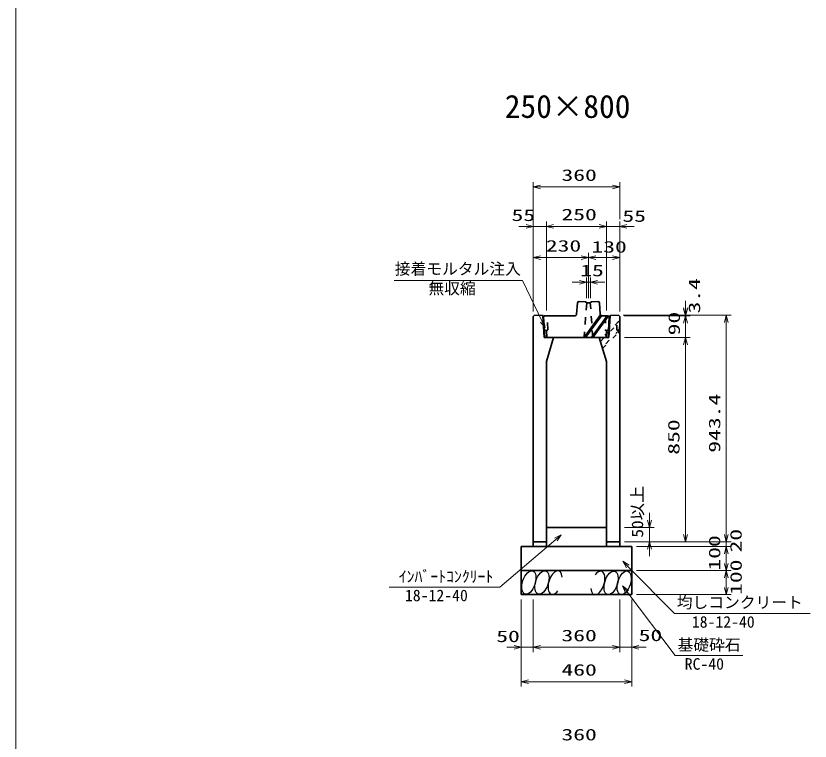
# Model space of a CAD drawing. Units: millimetres on the paper. Extents: x 0 to 1219, y 9 to 859.
# Drawn here: x 15 to 180.4, y 285.8 to 436.8 of the extents above; entities that cross this region are included whole.
import ezdxf
from ezdxf.enums import TextEntityAlignment as Align

# ---------------------------------------------------------------- set-up
doc = ezdxf.new("R2010")
doc.units = ezdxf.units.MM
doc.linetypes.add('USER1', pattern=[3, 1, -2])
doc.linetypes.add('USER3', pattern=[3, 1.5, -1.5])
for name, color, linetype, lineweight in [('D-STR-DIM（寸法）', 7, 'Continuous', 13), ('D-STR-HTXT(均しCON-旗)', 7, 'Continuous', 13), ('D-STR-HTXT(基礎砕石-旗)', 7, 'Continuous', 13), ('D-STR-HTXT（旗上げ）', 7, 'Continuous', 13), ('D-STR-STRF(グリ)', 7, 'Continuous', 25), ('D-STR（構造物）', 1, 'Continuous', 35)]:
    doc.layers.add(name, color=color, linetype=linetype, lineweight=lineweight)
doc.layers.add('D-STR-TXT(文字)', color=7, linetype='Continuous')
doc.styles.add('ＭＳ ゴシック', font='')
doc.styles.get('ＭＳ ゴシック').set_extended_font_data('MS Gothic')

# ---------------------------------------------------------------- blocks, each defined once
blk = doc.blocks.new('_Open30')
at = {"color": 7, "linetype": 'Continuous', "lineweight": 13}
for p, q in [((-1, 0.2679), (0, 0)), ((0, 0), (-1, -0.2679)), ((0, 0), (-1, 0))]:
    blk.add_line(p, q, dxfattribs=at)

msp = doc.modelspace()

# ---------------------------------------------------------------- linework, layer by layer
at = {"layer": 'D-STR-DIM（寸法）', "color": 2}
msp.add_line((15.017, 858.584), (15.017, 15.001), dxfattribs=at)
at = {"layer": 'D-STR-DIM（寸法）'}
for p, q in [((122.735, 393.98), (122.735, 402.189)), ((140.735, 394.498), (140.735, 402.189)), ((124.235, 401.189), (139.235, 401.189)), ((122.735, 375.248), (122.735, 393.98)), ((125.485, 375.443), (125.485, 393.98)), ((125.485, 375.443), (125.485, 393.98)), ((137.985, 375.443), (137.985, 393.98)), ((137.985, 375.443), (137.985, 393.98)), ((140.735, 375.248), (140.735, 393.98)), ((121.235, 392.98), (119.735, 392.98)), ((122.735, 392.98), (125.485, 392.98)), ((126.985, 392.98), (128.485, 392.98)), ((126.985, 392.98), (136.485, 392.98)), ((136.485, 392.98), (134.985, 392.98)), ((137.985, 392.98), (140.735, 392.98)), ((142.235, 392.98), (143.735, 392.98)), ((122.735, 376.248), (122.735, 387.473)), ((134.235, 378.053), (134.235, 387.473)), ((134.235, 378.053), (134.235, 387.473)), ((140.735, 376.248), (140.735, 387.473)), ((124.235, 386.473), (132.735, 386.473)), ((135.735, 386.473), (139.235, 386.473)), ((133.841, 378.052), (133.841, 382.341)), ((134.632, 378.036), (134.632, 382.341)), ((132.341, 381.341), (130.841, 381.341)), ((133.841, 381.341), (134.632, 381.341)), ((136.132, 381.341), (137.632, 381.341)), ((154.439, 375.993), (154.439, 377.493)), ((154.439, 375.83), (154.439, 377.33)), ((141.485, 374.493), (155.439, 374.493)), ((141.651, 374.33), (155.439, 374.33)), ((141.651, 374.33), (155.439, 374.33)), ((142.485, 374.493), (163.937, 374.493)), ((154.439, 374.33), (154.439, 374.493)), ((154.439, 369.825), (154.439, 374.33)), ((154.439, 372.83), (154.439, 371.33)), ((162.937, 328.825), (162.937, 372.993)), ((141.735, 369.825), (155.439, 369.825)), ((141.735, 369.825), (155.439, 369.825)), ((154.439, 328.825), (154.439, 368.325)), ((154.439, 368.325), (154.439, 366.825)), ((146.924, 331.825), (146.924, 333.325)), ((141.735, 330.325), (147.924, 330.325)), ((146.924, 327.325), (146.924, 330.325)), ((162.937, 328.825), (162.937, 330.325)), ((141.735, 327.325), (163.937, 327.325)), ((141.735, 327.325), (155.439, 327.325)), ((141.735, 327.325), (163.937, 327.325)), ((141.735, 327.325), (147.924, 327.325)), ((144.235, 326.325), (163.937, 326.325)), ((144.235, 326.325), (163.937, 326.325)), ((146.924, 325.825), (146.924, 324.325)), ((162.937, 326.325), (162.937, 327.325)), ((162.937, 322.825), (162.937, 324.825)), ((162.937, 324.825), (162.937, 323.325)), ((144.235, 321.325), (163.937, 321.325)), ((144.235, 321.325), (163.937, 321.325)), ((162.937, 317.825), (162.937, 319.825)), ((144.235, 316.325), (163.937, 316.325)), ((120.235, 315.325), (120.235, 304.358)), ((120.235, 314.325), (120.235, 297.2)), ((122.735, 315.325), (122.735, 304.358)), ((122.735, 314.325), (122.735, 304.358)), ((140.735, 315.325), (140.735, 304.358)), ((140.735, 314.325), (140.735, 304.358)), ((143.235, 315.325), (143.235, 304.358)), ((143.235, 314.325), (143.235, 297.2)), ((118.735, 305.358), (117.235, 305.358)), ((120.235, 305.358), (122.735, 305.358)), ((124.235, 305.358), (125.735, 305.358)), ((124.235, 305.358), (139.235, 305.358)), ((139.235, 305.358), (137.735, 305.358)), ((140.735, 305.358), (143.235, 305.358)), ((144.735, 305.358), (146.235, 305.358)), ((121.735, 298.2), (141.735, 298.2))]:
    msp.add_line(p, q, dxfattribs=at)
at = {"layer": 'D-STR-HTXT(均しCON-旗)'}
for points in [[(92.742, 317.894), (115.776, 317.894), (127.433, 327.805)], [(180.382, 312.377), (152.175, 312.377), (142.452, 322.194)]]:
    msp.add_lwpolyline(points, dxfattribs=at)
at = {"layer": 'D-STR-HTXT(基礎砕石-旗)'}
msp.add_lwpolyline([(166.356, 303.628), (152.253, 303.628), (142.249, 316.954)], dxfattribs=at)
at = {"layer": 'D-STR-HTXT（旗上げ）'}
msp.add_lwpolyline([(93.762, 381.714), (120.482, 381.714), (124.576, 373.204)], dxfattribs=at)
at = {"layer": 'D-STR-STRF(グリ)'}
for centre, major_axis in [((121.829, 318.848), (0.79, 2.421)), ((124.551, 318.848), (0.79, 2.421)), ((138.939, 318.767), (-0.771, -2.427)), ((141.66, 318.789), (-0.771, -2.427))]:
    msp.add_ellipse(centre, major_axis=major_axis, ratio=0.5139, dxfattribs=at)
for centre, major_axis in [((127.291, 318.848), (0.79, 2.421)), ((136.198, 318.746), (-0.771, -2.427))]:
    msp.add_ellipse(centre, major_axis=major_axis, ratio=0.5139, start_param=5.3575563, end_param=10.3750652, dxfattribs=at)
at = {"layer": 'D-STR（構造物）'}
for p, q in [((131.769, 374.737), (131.961, 377.044)), ((132.266, 377.319), (133.61, 377.292)), ((133.86, 377.042), (133.61, 377.292)), ((134.61, 377.042), (133.86, 377.042)), ((134.61, 377.042), (133.86, 377.042)), ((134.86, 377.292), (134.61, 377.042)), ((136.203, 377.319), (134.86, 377.292)), ((136.7, 374.737), (136.508, 377.044)), ((122.985, 374.493), (122.735, 374.248)), ((122.735, 374.248), (122.735, 326.325)), ((125.035, 374.325), (124.893, 374.175)), ((124.893, 374.175), (125.135, 369.825)), ((131.321, 374.325), (125.035, 374.325)), ((133.31, 369.825), (136.729, 374.56)), ((133.618, 369.825), (136.914, 374.39)), ((138.101, 374.325), (134.851, 369.825)), ((138.409, 374.325), (135.16, 369.825)), ((137.149, 374.325), (138.435, 374.325)), ((138.335, 369.825), (138.576, 374.175)), ((138.576, 374.175), (138.435, 374.325)), ((138.485, 369.825), (138.735, 374.457)), ((138.735, 374.457), (140.485, 374.493)), ((140.485, 374.493), (140.735, 374.248)), ((140.735, 374.248), (140.735, 326.325)), ((124.985, 369.825), (126.985, 369.825)), ((124.985, 369.825), (126.985, 369.825)), ((124.985, 369.825), (138.485, 369.825)), ((125.135, 369.825), (138.335, 369.825)), ((125.485, 364.825), (126.985, 369.825)), ((137.985, 364.825), (136.485, 369.825)), ((138.485, 369.825), (136.485, 369.825)), ((125.485, 364.825), (125.485, 326.325)), ((137.985, 364.825), (137.985, 326.325)), ((125.485, 330.325), (137.985, 330.325)), ((120.235, 326.325), (143.235, 326.325)), ((120.235, 326.325), (120.235, 316.325)), ((125.485, 327.325), (122.735, 327.325)), ((122.735, 327.325), (122.735, 326.325)), ((125.485, 327.325), (125.485, 326.325)), ((137.985, 327.325), (140.735, 327.325)), ((137.985, 327.325), (137.985, 326.325)), ((140.735, 327.325), (140.735, 326.325)), ((143.235, 326.325), (143.235, 316.325)), ((120.235, 321.325), (143.235, 321.325)), ((120.235, 316.325), (143.235, 316.325))]:
    msp.add_line(p, q, dxfattribs=at)
at = {"layer": 'D-STR（構造物）', "linetype": 'USER3'}
for p, q in [((133.86, 377.047), (133.348, 369.825)), ((135.121, 369.825), (134.61, 377.047)), ((125.796, 371.441), (125.636, 374.325)), ((137.833, 374.325), (137.673, 371.441)), ((125.502, 371.325), (125.044, 371.45)), ((125.502, 371.325), (125.796, 371.441)), ((125.585, 369.825), (125.502, 371.325)), ((137.673, 371.441), (137.967, 371.325)), ((137.967, 371.325), (137.884, 369.825)), ((137.967, 371.325), (138.425, 371.45))]:
    msp.add_line(p, q, dxfattribs=at)
at = {"layer": 'D-STR（構造物）', "linetype": 'USER1'}
for p, q in [((140.485, 373.153), (136.64, 369.308)), ((136.72, 369.039), (140.66, 372.978)), ((140.16, 371.393), (140.16, 372.478)), ((140.66, 372.978), (140.412, 373.226)), ((140.66, 371.048), (140.66, 372.978)), ((140.66, 371.393), (137.086, 367.819)), ((137.16, 367.574), (140.66, 371.073)), ((140.66, 371.393), (140.16, 371.393)), ((140.412, 370.801), (140.66, 371.048))]:
    msp.add_line(p, q, dxfattribs=at)
at = {"layer": 'D-STR（構造物）'}
msp.add_lwpolyline([(124.985, 369.825), (124.735, 374.457), (122.985, 374.493)], dxfattribs=at)
for centre, radius, start, end in [((132.26, 377.019), 0.3, 88.85429, 175.23656), ((136.209, 377.019), 0.3, 4.7637, 91.14569), ((131.321, 374.775), 0.45, 270, 355.23656), ((137.149, 374.775), 0.45, 184.7637, 269.99998)]:
    msp.add_arc(centre, radius, start, end, dxfattribs=at)

# ---------------------------------------------------------------- block references
at = {"layer": 'D-STR-DIM（寸法）', "xscale": 1.5, "yscale": 1.5}
for p, rotation in [((122.735, 401.189), 180), ((125.485, 392.98), 180), ((125.485, 392.98), 180), ((140.735, 392.98), 180), ((122.735, 386.473), 180), ((134.235, 386.473), 180), ((134.632, 381.341), 180), ((154.439, 374.493), 270), ((154.439, 374.33), 270), ((154.439, 374.33), 90), ((162.937, 374.493), 90), ((154.439, 369.825), 90), ((154.439, 369.825), 90), ((146.924, 330.325), 270), ((154.439, 327.325), 270), ((162.937, 327.325), 270), ((162.937, 327.325), 270), ((146.924, 327.325), 90), ((162.937, 326.325), 90), ((162.937, 326.325), 90), ((162.937, 321.325), 270), ((162.937, 321.325), 90), ((162.937, 316.325), 270), ((122.735, 305.358), 180), ((122.735, 305.358), 180), ((143.235, 305.358), 180), ((120.235, 298.2), 180)]:
    msp.add_blockref('_Open30', p, dxfattribs=dict(at, rotation=rotation))
for p in [(140.735, 401.189), (122.735, 392.98), (137.985, 392.98), (137.985, 392.98), (134.235, 386.473), (140.735, 386.473), (133.841, 381.341), (120.235, 305.358), (140.735, 305.358), (140.735, 305.358), (143.235, 298.2)]:
    msp.add_blockref('_Open30', p, dxfattribs=at)
at = {"layer": 'D-STR-HTXT(均しCON-旗)', "xscale": 1.5, "yscale": 1.5}
for p, rotation in [((128.576, 328.777), 40.37163), ((141.396, 323.26), 134.72505)]:
    msp.add_blockref('_Open30', p, dxfattribs=dict(at, rotation=rotation))
at = {"layer": 'D-STR-HTXT(基礎砕石-旗)', "xscale": 1.5, "yscale": 1.5, "rotation": 126.89552}
msp.add_blockref('_Open30', (141.348, 318.154), dxfattribs=at)
at = {"layer": 'D-STR-HTXT（旗上げ）', "xscale": 1.5, "yscale": 1.5, "rotation": 295.69073}
msp.add_blockref('_Open30', (125.226, 371.852), dxfattribs=at)

# ---------------------------------------------------------------- texts
at = {"layer": 'D-STR-DIM（寸法）', "style": 'ＭＳ ゴシック', "width": 1.5}
for s, p in [('360', (128.61, 401.726)), ('55', (118.216, 393.374)), ('250', (128.61, 393.518)), ('55', (141.3, 393.204)), ('230', (125.36, 387.011)), ('130', (134.854, 386.794)), ('15', (132.523, 381.878)), ('50', (115.037, 305.725)), ('360', (128.61, 305.895)), ('50', (144.686, 305.933)), ('460', (128.61, 298.738)), ('360', (128.61, 285.265))]:
    msp.add_text(s, height=2.405, dxfattribs=at).set_placement(p, align=Align.BOTTOM_LEFT)
at = {"layer": 'D-STR-DIM（寸法）', "style": 'ＭＳ ゴシック'}
for s, width, p in [('3.4', 1.5, (158.203, 374.854)), ('90', 1.5, (153.996, 370.299)), ('943.4', 1.5, (162.4, 345.874)), ('850', 1.5, (153.902, 345.45)), ('50以上', 1.1, (146.342, 328.188)), ('20', 1.5, (166.852, 325.106)), ('100', 1.5, (162.4, 321.325)), ('100', 1.5, (166.872, 316.27))]:
    msp.add_text(s, height=2.405, rotation=90, dxfattribs=dict(at, width=width)).set_placement(p, align=Align.BOTTOM_LEFT)
at = {"layer": 'D-STR-HTXT(均しCON-旗)', "style": 'ＭＳ ゴシック'}
for s, p in [('ｲﾝﾊﾞｰﾄｺﾝｸﾘｰﾄ', (94.745, 318.178)), ('18-12-40', (96.025, 314.243)), ('均しコンクリート', (152.622, 312.788)), ('18-12-40', (155.756, 308.727))]:
    msp.add_text(s, height=2.405, dxfattribs=at).set_placement(p, align=Align.BOTTOM_LEFT)
at = {"layer": 'D-STR-HTXT(基礎砕石-旗)', "style": 'ＭＳ ゴシック'}
for s, p in [('基礎砕石', (152.788, 303.962)), ('RC-40', (154.276, 299.977))]:
    msp.add_text(s, height=2.405, dxfattribs=at).set_placement(p, align=Align.BOTTOM_LEFT)
at = {"layer": 'D-STR-HTXT（旗上げ）', "style": 'ＭＳ ゴシック'}
for s, p in [('接着モルタル注入', (93.907, 382.217)), ('無収縮', (100.91, 378.14))]:
    msp.add_text(s, height=2.405, dxfattribs=at).set_placement(p, align=Align.BOTTOM_LEFT)
at = {"layer": 'D-STR-TXT(文字)', "style": 'ＭＳ ゴシック'}
msp.add_text('250×800', height=4.811, dxfattribs=at).set_placement((116.8, 414.111), align=Align.BOTTOM_LEFT)

doc.saveas('drawing.dxf')
